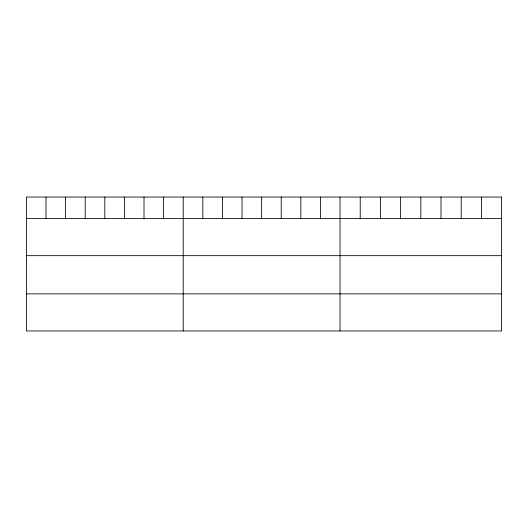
<?xml version="1.0" encoding="UTF-8"?>
<svg xmlns="http://www.w3.org/2000/svg" width="528" height="528" viewBox="0 0 528 528"><rect width="100%" height="100%" fill="white"/><g stroke="black" fill="none" stroke-linecap="round" stroke-linejoin="round"><path stroke-width="0.79" d="M26.4 218.599L501.6 218.599M26.4 255.671L501.6 255.671M26.4 293.872L501.6 293.872M481.404 197.056L481.404 218.599M461.208 197.056L461.208 218.599M441.012 197.056L441.012 218.599M420.816 197.056L420.816 218.599M400.62 197.056L400.62 218.599M380.424 197.056L380.424 218.599M360.228 197.056L360.228 218.599M340.032 197.056L340.032 330.944M320.43 197.056L320.43 218.599M300.828 197.056L300.828 218.599M281.226 197.056L281.226 218.599M261.624 197.056L261.624 218.599M242.022 197.056L242.022 218.599M222.42 197.056L222.42 218.599M202.818 197.056L202.818 218.599M183.216 197.056L183.216 330.944M163.614 197.056L163.614 218.599M144.012 197.056L144.012 218.599M124.41 197.056L124.41 218.599M104.808 197.056L104.808 218.599M85.206 197.056L85.206 218.599M65.604 197.056L65.604 218.599M46.002 197.056L46.002 218.599M501.6 197.056L26.4 197.056L26.4 330.944L501.6 330.944L501.6 197.056"/></g></svg>
